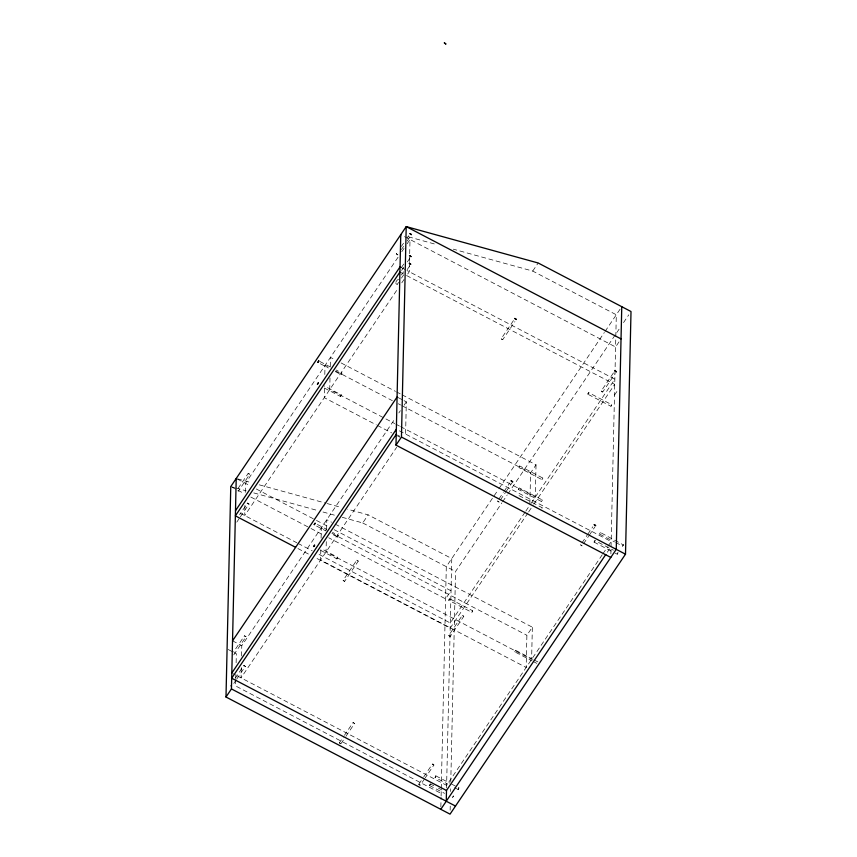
<?xml version="1.0" encoding="UTF-8"?>
<svg xmlns="http://www.w3.org/2000/svg" width="857" height="857" viewBox="0 0 857 857"><rect width="100%" height="100%" fill="white"/><g stroke="black" fill="none" stroke-linecap="round" stroke-linejoin="round"><path stroke-width="0.64" stroke-dasharray="4.29 3.21" d="M235.739 679.515L235.6 685.954L441.162 793.421M235.771 678.219L235.857 674.363M236.125 662.761L236.328 653.741L234.015 652.531M241.288 667.571L241.053 677.876L396.673 447.29M241.545 655.969L241.781 645.664L395.109 418.484M244.973 505.223L244.738 515.528L397.316 289.452M245.263 492.336L245.466 483.316L398.794 256.136M320.829 549.701L320.593 560.017L526.166 667.485L526.894 635.273L532.347 627.195L336.233 524.666M321.096 538.11L321.332 527.805L326.056 530.269M324.482 388.65L324.278 397.669L376.266 424.847M324.803 374.477L325.017 365.457L328.552 367.31M326.281 541.624L326.056 551.929L531.619 659.397L532.347 627.195M326.549 530.033L326.785 519.717L331.509 522.192M329.999 377.991L329.731 389.581L394.713 423.551M330.266 366.389L330.47 357.369L335.194 359.844M404.022 400.648L406.325 401.858L405.597 434.07L404.097 436.288M409.485 262.703L409.282 271.723L407.043 275.054M409.517 261.417L409.667 254.979M409.689 253.683L410.01 239.51L407.021 243.945M440.852 806.93L441.076 797.321M441.109 796.003L446.304 566.659L498.131 489.861M446.561 787.926L451.768 558.571L368.167 514.875L347.674 509.219M450.139 810.154L450.225 806.148M450.557 791.482L450.621 788.815M450.771 782.152L455.549 571.49L501.848 502.898M529.872 503.852L530.579 472.925L536.032 464.848L401.355 394.434M536.032 464.848L535.304 497.06L400.615 426.647M610.88 553.858L611.02 547.891M611.052 546.702L615.787 337.969M615.808 336.672L616.312 314.776L532.722 271.069L453.289 249.162M588.652 392.667L587.763 394.166L588.62 392.602L611.737 404.686L611.459 405.629L610.934 406.261L587.763 394.166M594.951 540.628L594.072 542.117L594.929 540.563L613.419 550.226M618.068 552.711L617.233 554.222L613.719 552.39M518.367 489.401L519.256 487.912L542.374 499.995L542.074 500.959L541.56 501.57L518.389 489.476L519.278 487.987M430.407 784.144L429.571 785.515L430.075 784.144M238.117 488.319L248.166 473.428L249.301 473.76L249.655 474.424L238.171 491.447M247.491 503.059L248.98 504.066L247.491 503.059L239.596 514.757M244.481 635.776L245.97 636.772L244.481 635.776L233.715 651.727M243.891 665.343L245.295 666.414L243.891 665.343L235.193 678.176M396.352 253.876L397.83 254.872L396.352 253.876L398.505 250.683M398.548 279.253C393.974 281.246 395.805 287.973 398.601 282.382M397.166 284.513L395.752 283.442M343.121 580.393L344.6 581.389L358.237 561.185L357.712 560.371L356.758 560.189L343.121 580.393L344.6 581.389M356.758 560.189L358.237 561.185M339.779 743.405L339.436 742.74L343.743 736.356M340.711 743.822L339.436 742.74M353.073 722.537L354.552 723.533L353.073 722.537L344.46 735.295M513.429 320.614L501.227 338.686L501.763 339.501L502.705 339.693L514.907 321.611M502.705 339.693L501.227 338.686M448.747 635.508L450.15 636.569L463.787 616.365L463.251 615.562L462.309 615.369L448.672 635.573L450.15 636.569M462.277 615.465L463.787 616.365M423.819 776.785L432.431 764.016L433.374 764.208L433.91 765.022L425.297 777.781M613.441 372.902L601.239 390.974L601.775 391.788L602.728 391.981L614.93 373.898M602.728 391.981L601.239 390.974M542.042 508.415L542.042 507.762M401.376 246.43L403.529 243.238M407.118 237.925L408.553 235.793M401.419 249.558L403.572 246.366M407.161 241.053L410.032 236.8M401.783 251.701L404.033 248.38M401.612 267.245L403.765 264.052M401.622 270.426L403.776 267.234M407.364 261.91L410.235 257.657M401.419 275.001L403.572 271.808M236.778 522.138L239.649 517.885M240.367 516.825L248.98 504.066M401.462 278.129L403.615 274.936M407.204 269.623L410.075 265.37M401.804 282.81L404.043 279.478M233.768 654.855L245.97 636.772M398.848 412.945L400.348 410.728M404.086 405.19L406.325 401.858M233.811 683.425L235.964 680.233M236.682 679.173L245.295 666.414M342.222 517.296L362.715 522.952L368.167 514.875M532.722 271.069L538.175 262.992M498.881 488.758L604.346 332.505M605.096 331.391L621.764 306.688M498.978 498.913L503.284 492.529M504.002 491.468L509.744 482.962M500.456 499.91L505.48 492.464M506.198 491.404L511.94 482.898M502.588 501.795L507.065 495.164M507.815 494.05L619.065 329.227M623.542 322.586L628.77 314.84M340.915 743.737L345.221 737.363M345.939 736.292L354.552 723.533M618.99 341.932L615.583 346.989L400.765 234.679M525.095 512.175L450.3 622.996L318.108 553.89M525.844 511.072L530.333 504.419M531.083 503.316L614.844 379.201L406.968 270.523M527.966 512.904L450.182 628.149L314.455 557.189M528.715 511.79L533.204 505.137M533.954 504.034L614.726 384.354L404.643 274.519M614.49 395.088L617.897 390.031M418.794 784.219L423.101 777.845M582.032 542.77L587.056 535.325M587.773 534.265L592.798 526.819M424.579 778.842L420.273 785.226L418.869 784.166M583.521 543.767L588.545 536.321M589.262 535.261L595.004 526.755M602.246 554.758L446.615 785.344L232.965 673.645M602.932 553.729L607.442 547.055M608.17 545.973L611.159 541.538L396.352 429.239M607.302 552.24L609.552 548.909M617.811 552.754L617.233 554.222M249.569 474.489L248.134 473.525M433.91 765.022L432.399 764.112M341.889 373.02L341.097 374.616L341.932 373.052L336.115 369.999M341.397 394.927L340.593 396.523L341.397 394.927L324.053 385.864M338.247 535.4L337.412 536.964L338.247 535.4L332.43 532.347M448.779 600.243L449.539 598.7L448.704 600.264L471.821 612.348L472.432 611.587L472.614 610.752L449.539 598.7M472.614 610.752L471.821 612.348M435.088 777.406L435.859 775.864L435.024 777.428L447.729 784.069M458.934 787.915L458.131 789.511L458.934 787.915L450.836 783.684M519.685 465.994L518.903 467.579L542.01 479.663L542.61 478.988L542.856 478.077L519.738 465.994L518.903 467.579M542.856 478.077L542.01 479.663M611.737 404.686L610.934 406.261M542.374 499.995L541.56 501.57M337.412 536.964L331.627 533.943M337.754 557.307L336.908 558.871L337.754 557.307L321.525 548.812M615.733 542.513L622.664 546.145L623.457 544.977L600.35 532.465L599.846 533.022L599.557 534.061L614.576 541.913M599.557 534.061L600.35 532.465M623.467 544.549L622.664 546.145M532.872 659.301L515.539 650.238L514.918 651.009L514.736 651.834L532.079 660.897M514.736 651.834L515.582 650.281M230.372 685.525L230.362 686.136M519.01 495.625L542.181 507.719M408.457 236.8L436.642 244.577M237.507 478.838L251.594 482.727M259.285 484.837L325.896 503.209M327.181 503.562L341.268 507.451M230.769 486.562L234.614 487.622M235.889 487.976L246.141 490.804M253.822 492.925L317.883 510.59M323.003 512.004L335.815 515.539M419.726 785.248L418.859 784.594M401.194 267.502L405.939 269.976M399.919 272.044L403.465 273.897M341.097 362.929L395.441 391.349M396.63 391.96L400.165 393.813M398.237 397.627L402.865 400.048M319.929 361.536L330.331 366.978M335.644 371.017L392.356 400.658M398.259 403.754L400.626 404.986M401.804 405.607L530.579 472.925M320.293 363.743L328.381 367.974M335.312 371.595L341.097 374.616M395.891 424.172L399.437 426.025M324.417 388.06L340.593 396.523M397.412 435.013L399.78 436.245M377.444 425.458L391.617 432.871M397.53 435.956L399.887 437.199M594.072 542.117L612.562 551.79M362.715 522.952L455.549 571.49M237.378 479.084L249.205 485.266M256.286 488.972L315.301 519.824M316.479 520.445L329.463 527.226M334.187 529.701L451.028 590.784L445.576 598.872L328.734 537.778M317.401 524.495L326.646 529.326M331.959 533.365L526.894 635.273M316.608 526.091L325.853 530.922M231.947 487.183L236.671 489.647M237.85 490.268L243.752 493.353M250.833 497.049L309.848 527.901M311.027 528.523L322.832 534.693M534.029 659.911L538.646 662.322M320.732 550.408L336.908 558.871M533.236 661.508L536.696 663.318M240.11 513.107L296.865 542.781M298.043 543.402L312.205 550.805M297.925 548.555L309.731 554.725M232.536 640.832L241.781 645.664M228.241 649.51L232.858 651.931M435.859 775.864L449.679 783.084M454.66 787.701L458.131 789.511M430.353 783.909L433.813 785.73M438.441 788.14L441.912 789.95M429.571 785.515L444.601 793.368M452.635 797.364L453.46 795.992L452.635 797.364M497.542 501.034L499.02 502.041L497.542 501.034M580.596 544.891L582.085 545.898L580.682 544.827"/><path stroke-width="1.29" d="M225.991 697.009L230.769 486.562L406.218 226.602L538.175 262.992L631.009 311.52L625.503 554.19L450.043 814.15L225.991 697.009L231.444 688.932L236.221 478.485M610.805 557.436L395.988 445.126L400.765 234.679M395.988 445.126L401.451 437.049L406.218 226.602L621.036 338.901M446.261 801.231L446.497 790.497L605.813 554.458M621.764 306.688L616.258 549.348L440.798 809.319M235.493 510.697L400.037 266.891M399.919 272.044L235.375 515.85L295.569 547.312M232.536 640.832L397.08 397.027M231.808 673.045L396.352 429.239M396.234 434.392L231.69 678.198L446.497 790.497M401.451 437.049L625.503 554.19M231.444 688.932L455.506 806.073M317.936 362.275L318.772 360.936L317.936 362.275M317.444 384.182L318.322 382.875L317.444 384.182M314.262 524.623L315.087 523.284L314.262 524.623M313.758 546.52L314.594 545.191L313.758 546.52M409.989 233.672L411.467 234.668L410.064 233.607M409.314 263.303L410.792 264.31L409.389 263.238M514.864 318.483L516.342 319.49L514.864 318.483M511.179 480.831L512.657 481.838L511.179 480.831M614.876 370.77L616.365 371.777L614.876 370.77M594.233 524.688L595.722 525.695L594.319 524.623M444.365 42.914L445.801 43.964L444.365 42.914M409.507 255.547L410.953 256.597L409.507 255.547"/></g></svg>
